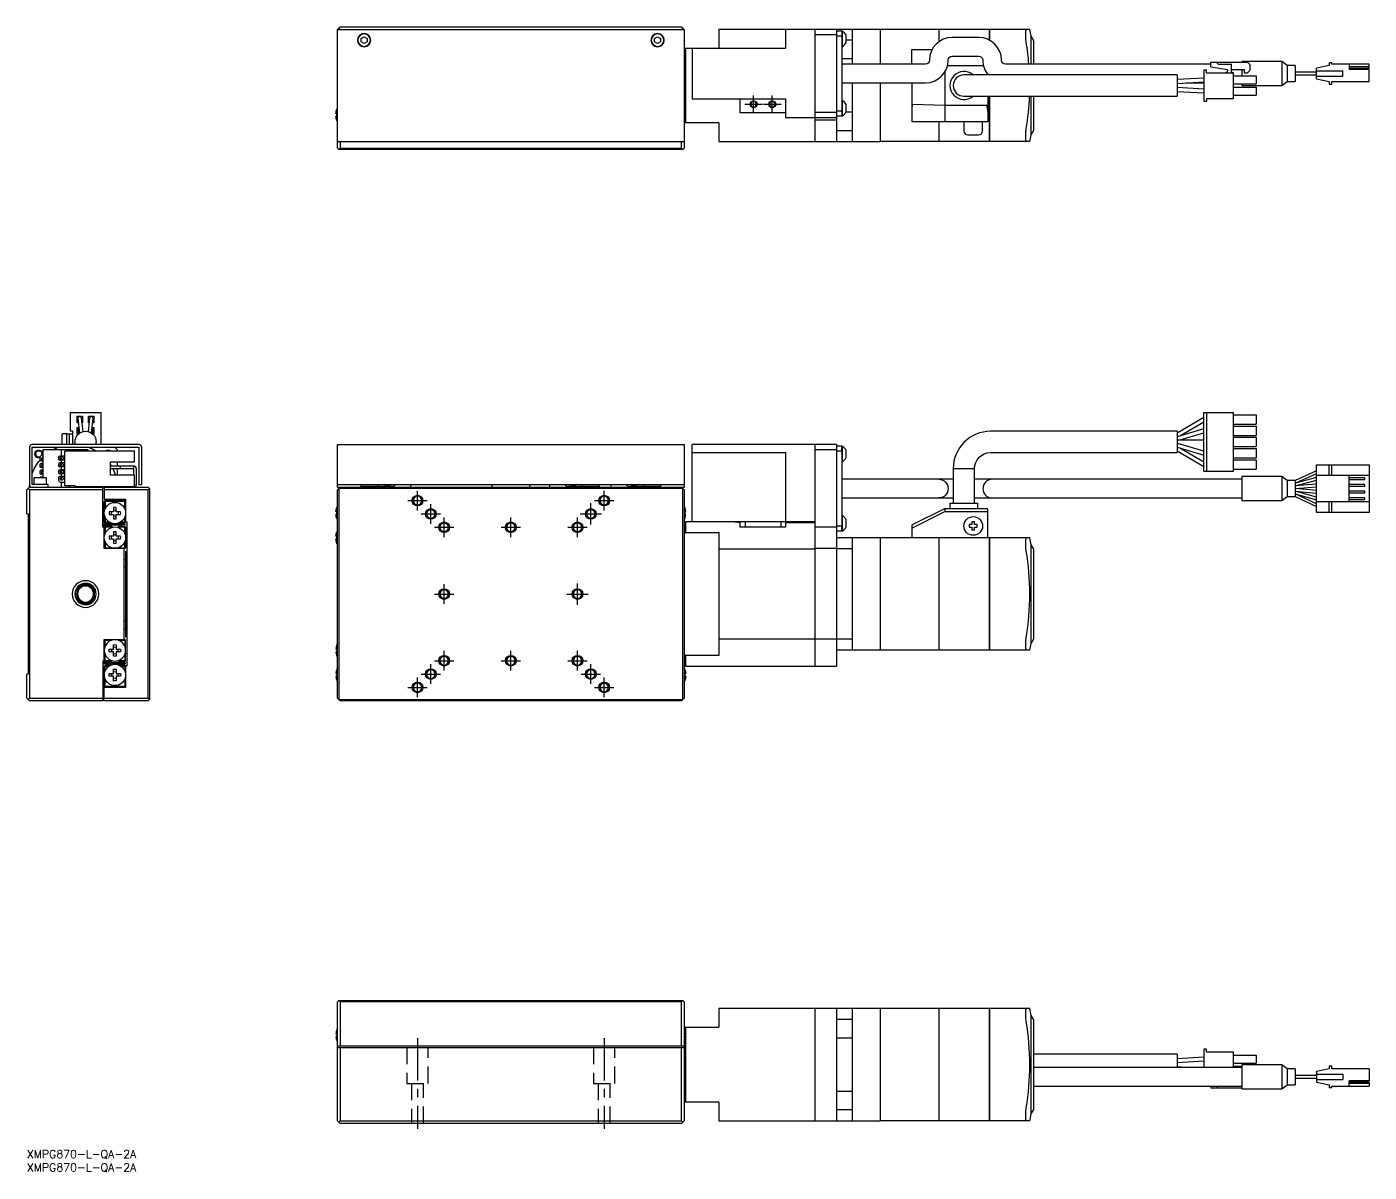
# Model space of a CAD drawing. Extents: x 0 to 1015, y -8 to 421.
# Drawn here: x 0 to 503, y -8 to 421 of the extents above; entities that cross this region are included whole.
import ezdxf

# ---------------------------------------------------------------- set-up
doc = ezdxf.new("R2010")
doc.units = 0
doc.header["$LTSCALE"] = 0.5
doc.linetypes.add('CENTER', pattern=[50.8, 31.75, -6.35, 6.35, -6.35])
doc.linetypes.add('DASHED', pattern=[19.05, 12.7, -6.35])
for name, color, linetype in [('MSM_CENTER', 1, 'CENTER'), ('MSM_CONTINUOUS', 7, 'CONTINUOUS'), ('MSM_DASHED', 4, 'DASHED'), ('MSM_NARROW', 5, 'CONTINUOUS'), ('MSM_PART_NUMBER', 7, 'CONTINUOUS')]:
    doc.layers.add(name, color=color, linetype=linetype)
doc.styles.get("Standard").update_dxf_attribs({"font": 'txt.shx', "height": 3, "bigfont": 'bigfont.shx'})

msp = doc.modelspace()

# ---------------------------------------------------------------- linework, layer by layer
at = {"layer": 'MSM_CENTER'}
for p, q in [((272.41, 388.72), (272.41, 395.32)), ((279.41, 388.72), (279.41, 395.32)), ((269.11, 392.02), (275.71, 392.02)), ((276.11, 392.02), (282.71, 392.02)), ((146.41, 239.77), (146.41, 247.07)), ((216.41, 239.77), (216.41, 247.07)), ((142.76, 243.42), (150.06, 243.42)), ((151.41, 234.77), (151.41, 242.07)), ((211.41, 234.42), (211.41, 242.42)), ((212.76, 243.42), (220.06, 243.42)), ((147.76, 238.42), (155.06, 238.42)), ((156.41, 229.77), (156.41, 237.07)), ((181.41, 229.77), (181.41, 237.07)), ((206.41, 229.77), (206.41, 237.07)), ((207.41, 238.42), (215.41, 238.42)), ((152.76, 233.42), (160.06, 233.42)), ((177.76, 233.42), (185.06, 233.42)), ((202.76, 233.42), (210.06, 233.42)), ((156.41, 204.77), (156.41, 212.07)), ((206.41, 204.42), (206.41, 212.42)), ((152.76, 208.42), (160.06, 208.42)), ((202.41, 208.42), (210.41, 208.42)), ((156.41, 179.77), (156.41, 187.07)), ((181.41, 179.77), (181.41, 187.07)), ((206.41, 179.77), (206.41, 187.07)), ((151.41, 174.77), (151.41, 182.07)), ((152.76, 183.42), (160.06, 183.42)), ((177.76, 183.42), (185.06, 183.42)), ((202.76, 183.42), (210.06, 183.42)), ((211.41, 174.77), (211.41, 182.07)), ((146.41, 169.77), (146.41, 177.07)), ((147.76, 178.42), (155.06, 178.42)), ((207.76, 178.42), (215.06, 178.42)), ((216.41, 169.77), (216.41, 177.07)), ((142.76, 173.42), (150.06, 173.42)), ((212.76, 173.42), (220.06, 173.42)), ((146.41, 42), (146.41, 8)), ((216.41, 42), (216.41, 8))]:
    msp.add_line(p, q, dxfattribs=at)
at = {"layer": 'MSM_CONTINUOUS'}
for p, q in [((116.41, 420.02), (117.41, 421.02)), ((116.41, 420.02), (246.41, 420.02)), ((116.41, 375.52), (116.41, 420.02)), ((116.91, 420.52), (117.41, 420.02)), ((117.41, 421.02), (245.41, 421.02)), ((245.91, 420.52), (245.41, 421.02)), ((245.41, 420.02), (245.91, 420.52)), ((245.91, 420.52), (246.41, 420.02)), ((246.41, 420.02), (246.41, 375.52)), ((259.41, 420.02), (259.41, 413.02)), ((319.81, 420.02), (259.41, 420.02)), ((284.41, 420.02), (284.41, 413.02)), ((295.41, 378.02), (295.41, 420.02)), ((303.41, 418.02), (295.41, 418.02)), ((303.41, 420.02), (303.41, 378.02)), ((303.41, 419.52), (305.41, 419.52)), ((305.41, 419.52), (305.41, 387.52)), ((305.66, 419.37), (305.41, 419.37)), ((305.66, 413.67), (305.66, 419.37)), ((307.06, 415.18), (307.06, 417.85)), ((309.41, 407.02), (309.41, 420.02)), ((319.81, 420.02), (319.81, 407.02)), ((319.86, 419.97), (319.81, 419.97)), ((319.86, 420.02), (319.86, 407.02)), ((341.81, 420.02), (319.86, 420.02)), ((341.81, 420.02), (341.81, 415.39)), ((341.86, 419.97), (341.81, 419.97)), ((341.86, 420.02), (341.86, 415.43)), ((360.71, 420.02), (341.86, 420.02)), ((360.71, 420.02), (360.71, 416.07)), ((360.76, 419.97), (360.71, 419.97)), ((360.76, 420.02), (360.76, 416.04)), ((375.91, 420.02), (360.76, 420.02)), ((374.42, 416.56), (374.42, 419.54)), ((125.31, 416.65), (126.41, 417.29)), ((125.31, 415.38), (125.31, 416.65)), ((126.41, 414.75), (125.31, 415.38)), ((126.41, 417.29), (127.51, 416.65)), ((127.51, 415.38), (126.41, 414.75)), ((127.51, 416.65), (127.51, 415.38)), ((235.31, 416.65), (236.41, 417.29)), ((235.31, 415.38), (235.31, 416.65)), ((236.41, 414.75), (235.31, 415.38)), ((236.41, 417.29), (237.51, 416.65)), ((237.51, 415.38), (236.41, 414.75)), ((237.51, 416.65), (237.51, 415.38)), ((246.41, 413.02), (284.41, 413.02)), ((246.91, 413.02), (246.91, 389.04)), ((249.41, 413.02), (249.41, 394.02)), ((305.41, 417.52), (303.41, 417.52)), ((305.41, 413.67), (305.66, 413.67)), ((309.41, 415.99), (307.06, 415.99)), ((356.81, 417.02), (346.81, 417.02)), ((374.55, 415.27), (374.42, 416.56)), ((376.41, 407.02), (376.41, 417.5)), ((377.41, 415.77), (376.41, 417.5)), ((377.41, 407.02), (377.41, 415.77)), ((309.41, 409.02), (305.41, 409.02)), ((331.71, 412.52), (339.28, 412.52)), ((331.71, 407.02), (331.71, 412.52)), ((331.75, 407.01), (331.71, 408.07)), ((346.81, 410.02), (356.81, 410.02)), ((443.71, 406.02), (443.71, 407.82)), ((443.71, 407.82), (457.51, 407.82)), ((445.71, 407.82), (446.51, 407.02)), ((455.41, 408.02), (455.41, 407.82)), ((470.41, 408.02), (455.41, 408.02)), ((458.51, 406.82), (457.51, 407.82)), ((470.41, 408.02), (470.41, 399.02)), ((472.41, 406.52), (470.41, 408.02)), ((336.81, 407.02), (305.41, 407.02)), ((344.01, 404), (344.01, 385.52)), ((358.59, 406.37), (345.04, 406.37)), ((431.21, 403.02), (351.21, 403.02)), ((360.21, 403.02), (360.21, 403.16)), ((443.71, 407.02), (366.81, 407.02)), ((431.21, 403.02), (431.21, 395.02)), ((442.21, 404.82), (441.21, 404.82)), ((441.21, 404.82), (441.21, 393.22)), ((442.21, 403.82), (442.21, 404.82)), ((442.21, 403.82), (452.21, 403.82)), ((443.71, 406.02), (449.96, 405.02)), ((446.51, 407.02), (451.46, 407.02)), ((449.96, 405.02), (449.96, 404.57)), ((451.46, 404.57), (451.46, 407.02)), ((451.46, 405.02), (456.21, 405.02)), ((452.21, 394.22), (452.21, 403.82)), ((452.21, 402.62), (460.81, 402.62)), ((455.41, 405.02), (455.41, 402.62)), ((456.21, 405.02), (456.21, 403.82)), ((456.21, 403.82), (457.51, 403.82)), ((457.51, 403.82), (458.51, 404.82)), ((458.51, 404.82), (458.51, 406.82)), ((460.81, 402.62), (460.81, 399.62)), ((472.41, 406.52), (472.41, 400.52)), ((475.41, 406.52), (472.41, 406.52)), ((475.41, 406.52), (475.41, 400.52)), ((483.41, 404.02), (475.41, 404.02)), ((475.41, 403.02), (483.41, 403.02)), ((488.11, 406.52), (483.41, 405.52)), ((483.41, 401.52), (483.41, 405.52)), ((483.41, 404.52), (493.26, 404.52)), ((483.41, 402.52), (493.26, 402.52)), ((489.11, 407.52), (488.11, 407.52)), ((488.11, 407.52), (488.11, 406.52)), ((489.11, 407.02), (489.11, 407.52)), ((503.11, 407.02), (489.11, 407.02)), ((493.26, 402.52), (493.26, 404.52)), ((495.61, 407.02), (495.61, 405.02)), ((503.11, 406.02), (495.61, 406.02)), ((495.61, 405.52), (503.11, 405.52)), ((503.11, 405.02), (495.61, 405.02)), ((503.11, 405.52), (503.11, 407.02)), ((503.11, 400.52), (503.11, 405.02)), ((305.41, 400.02), (336.81, 400.02)), ((309.41, 378.02), (309.41, 400.02)), ((319.81, 400.02), (319.81, 378.02)), ((319.86, 400.02), (319.86, 378.02)), ((331.71, 400.02), (331.71, 385.52)), ((441.21, 401.82), (431.21, 401.22)), ((431.21, 399.82), (441.21, 400.42)), ((441.21, 397.62), (431.21, 398.22)), ((434.57, 400.02), (441.21, 400.02)), ((452.21, 399.62), (460.81, 399.62)), ((452.21, 398.42), (460.81, 398.42)), ((455.41, 399.62), (455.41, 399.02)), ((455.41, 399.02), (470.41, 399.02)), ((460.81, 398.42), (460.81, 395.42)), ((470.41, 399.02), (472.41, 400.52)), ((472.41, 400.52), (475.41, 400.52)), ((483.41, 401.52), (488.11, 400.52)), ((488.11, 400.52), (488.11, 399.52)), ((488.11, 399.52), (489.11, 399.52)), ((489.11, 399.52), (489.11, 400.52)), ((489.11, 400.52), (503.11, 400.52)), ((249.41, 394.02), (284.41, 394.02)), ((267.41, 388.82), (267.41, 394.02)), ((284.41, 394.02), (284.41, 387.02)), ((305.66, 393.37), (305.41, 393.37)), ((305.66, 387.67), (305.66, 393.37)), ((351.21, 395.02), (431.21, 395.02)), ((360.21, 395.02), (360.21, 385.52)), ((360.71, 395.02), (360.71, 378.02)), ((360.76, 395.02), (360.76, 378.02)), ((376.41, 380.53), (376.41, 395.02)), ((377.41, 382.27), (377.41, 395.02)), ((431.21, 396.82), (441.21, 396.22)), ((441.21, 393.22), (442.21, 393.22)), ((442.21, 394.22), (452.21, 394.22)), ((442.21, 394.22), (442.21, 393.22)), ((452.21, 395.42), (460.81, 395.42)), ((116.2, 388.52), (115.85, 388.52)), ((115.85, 387.52), (116.2, 387.52)), ((116.2, 390.16), (116.2, 390.22)), ((116.2, 387.52), (116.2, 388.52)), ((246.63, 390.16), (246.63, 390.22)), ((246.63, 388.52), (246.97, 388.52)), ((246.63, 387.52), (246.63, 388.52)), ((246.97, 387.52), (246.63, 387.52)), ((246.91, 388.52), (246.91, 387.52)), ((284.41, 388.82), (267.41, 388.82)), ((295.41, 389.02), (303.41, 389.02)), ((303.41, 389.52), (305.41, 389.52)), ((305.41, 387.52), (303.41, 387.52)), ((305.41, 387.67), (305.66, 387.67)), ((309.41, 389.02), (306.98, 389.02)), ((307.06, 389.18), (307.06, 391.85)), ((331.99, 392.04), (344.01, 391.67)), ((344.01, 391.67), (359.71, 391.67)), ((116.2, 385.82), (116.2, 385.87)), ((259.41, 385.02), (246.41, 385.02)), ((246.63, 385.82), (246.63, 385.87)), ((246.91, 387), (246.91, 385.02)), ((259.41, 385.02), (259.41, 378.02)), ((284.41, 387.02), (303.41, 387.02)), ((303.41, 386.02), (295.41, 386.02)), ((331.71, 385.52), (360.21, 385.52)), ((341.81, 385.52), (341.81, 378.02)), ((341.86, 385.52), (341.86, 378.02)), ((351.21, 385.52), (351.21, 382.02)), ((358.21, 382.02), (358.21, 385.52)), ((374.42, 381.47), (374.55, 382.77)), ((116.41, 378.02), (246.41, 378.02)), ((117.41, 378.02), (117.41, 375.52)), ((245.41, 375.52), (245.41, 378.02)), ((259.41, 378.02), (319.81, 378.02)), ((309.41, 382.05), (303.41, 382.05)), ((319.86, 378.07), (319.81, 378.07)), ((341.81, 378.02), (319.86, 378.02)), ((341.86, 378.07), (341.81, 378.07)), ((360.71, 378.02), (341.86, 378.02)), ((352.71, 380.52), (356.71, 380.52)), ((360.76, 378.07), (360.71, 378.07)), ((375.91, 378.02), (360.76, 378.02)), ((374.42, 378.5), (374.42, 381.47)), ((376.41, 380.53), (377.41, 382.27)), ((116.41, 375.52), (116.91, 375.02)), ((116.91, 375.02), (117.41, 375.52)), ((245.91, 375.02), (116.91, 375.02)), ((117.41, 375.52), (245.41, 375.52)), ((245.41, 375.52), (245.91, 375.02)), ((245.91, 375.02), (246.41, 375.52)), ((16.2, 276.52), (16.2, 269.52)), ((16.2, 276.52), (27.8, 276.52)), ((18.9, 275.07), (20.9, 275.07)), ((18.9, 272.57), (18.9, 275.07)), ((19.32, 272.57), (18.9, 272.57)), ((19.15, 274.25), (19.72, 268.7)), ((21.06, 269.3), (20.54, 274.39)), ((20.9, 272.57), (20.73, 272.57)), ((20.9, 275.07), (20.9, 272.57)), ((23.46, 274.39), (22.94, 269.3)), ((23.1, 275.07), (25.1, 275.07)), ((23.1, 272.57), (23.1, 275.07)), ((23.27, 272.57), (23.1, 272.57)), ((24.28, 268.7), (24.85, 274.25)), ((25.1, 272.57), (24.68, 272.57)), ((25.1, 275.07), (25.1, 272.57)), ((27.8, 264.42), (27.8, 276.52)), ((441.21, 274.63), (431.21, 268.73)), ((432.2, 267.69), (441.21, 273)), ((441.21, 276.52), (452.21, 276.52)), ((441.21, 254.32), (441.21, 276.52)), ((442.21, 276.52), (442.21, 254.32)), ((452.21, 254.32), (452.21, 276.52)), ((452.21, 275.57), (460.81, 275.57)), ((452.21, 272.07), (460.81, 272.07)), ((460.81, 275.57), (460.81, 272.07)), ((13.2, 264.42), (13.2, 268.42)), ((15, 268.42), (13.2, 268.42)), ((15, 264.42), (15, 268.42)), ((15, 268.42), (17.2, 268.42)), ((16, 264.42), (16, 268.42)), ((17.2, 269.52), (16.2, 269.52)), ((17.2, 264.42), (17.2, 269.52)), ((18.9, 270.87), (19.5, 270.87)), ((18.9, 268.37), (18.9, 270.87)), ((19.3, 268.37), (18.9, 268.37)), ((19.16, 269.76), (19.42, 268.47)), ((24.5, 270.87), (25.1, 270.87)), ((24.58, 268.47), (24.84, 269.76)), ((25.1, 268.37), (24.7, 268.37)), ((25.1, 270.87), (25.1, 268.37)), ((431.21, 269.42), (361.21, 269.42)), ((441.21, 270.35), (431.21, 267.4)), ((431.21, 269.42), (431.21, 261.42)), ((431.82, 266.12), (441.21, 268.89)), ((452.21, 271.37), (460.81, 271.37)), ((452.21, 267.87), (460.81, 267.87)), ((452.21, 267.17), (460.81, 267.17)), ((460.81, 271.37), (460.81, 267.87)), ((460.81, 267.17), (460.81, 263.67)), ((1, 263.42), (1, 248.42)), ((42, 264.42), (2, 264.42)), ((2, 263.42), (42, 263.42)), ((2, 249.42), (2, 263.42)), ((6, 262.42), (6, 252.02)), ((23, 262.42), (6, 262.42)), ((13, 260.09), (13, 262.42)), ((14.3, 248.92), (14.3, 261.92)), ((18.1, 261.92), (14.3, 261.92)), ((16, 262.42), (16, 261.92)), ((18, 265.42), (18, 264.41)), ((18.1, 262.12), (40.3, 262.12)), ((18.1, 262.12), (18.1, 261.92)), ((23, 262.12), (23, 262.42)), ((26, 264.42), (26, 265.42)), ((34, 262.42), (33, 263.42)), ((34, 262.12), (34, 262.42)), ((40.3, 257.92), (40.3, 262.12)), ((42, 263.42), (42, 249.42)), ((43, 263.42), (43, 249.42)), ((116.41, 264.42), (246.41, 264.42)), ((116.41, 248.42), (116.41, 264.42)), ((246.41, 264.42), (246.41, 248.42)), ((249.41, 235.42), (249.41, 264.42)), ((303.41, 264.42), (249.41, 264.42)), ((295.41, 181.42), (295.41, 264.42)), ((303.41, 262.42), (295.41, 262.42)), ((303.41, 264.42), (303.41, 181.42)), ((303.41, 263.92), (305.41, 263.92)), ((305.41, 261.92), (303.41, 261.92)), ((305.41, 263.92), (305.41, 231.92)), ((305.41, 261.92), (305.41, 263.77)), ((305.66, 263.77), (305.41, 263.77)), ((305.66, 258.07), (305.66, 263.77)), ((307.06, 259.58), (307.06, 262.25)), ((441.21, 266.12), (431.21, 266.12)), ((431.21, 264.72), (431.35, 264.72)), ((431.21, 263.44), (441.21, 260.49)), ((431.21, 262.1), (441.21, 256.2)), ((441.21, 261.95), (431.41, 264.84)), ((441.21, 257.83), (432.2, 263.14)), ((452.21, 263.67), (460.81, 263.67)), ((452.21, 262.97), (460.81, 262.97)), ((460.81, 262.97), (460.81, 259.47)), ((4.9, 259.57), (4.9, 258.87)), ((4.9, 256.83), (4.9, 256.33)), ((6, 258.37), (5.4, 258.37)), ((6, 257.33), (5.4, 257.33)), ((5.9, 260.57), (6, 260.57)), ((11.9, 259.59), (11.9, 259.09)), ((11.9, 257.05), (11.9, 256.55)), ((14.3, 260.09), (12.4, 260.09)), ((14.3, 258.59), (12.4, 258.59)), ((14.3, 257.55), (12.4, 257.55)), ((13, 258.84), (13, 259.83)), ((13, 257.55), (13, 258.59)), ((13, 256.3), (13, 257.29)), ((31.3, 257.92), (40.3, 257.92)), ((31.3, 252.92), (31.3, 257.92)), ((34, 256.42), (34, 257.92)), ((249.41, 261.41), (284.41, 261.41)), ((284.41, 261.41), (284.41, 235.42)), ((305.41, 258.07), (305.66, 258.07)), ((361.21, 261.42), (431.21, 261.42)), ((452.21, 259.47), (460.81, 259.47)), ((452.21, 258.77), (460.81, 258.77)), ((460.81, 258.77), (460.81, 255.27)), ((483.41, 256.87), (503.11, 256.87)), ((483.41, 238.97), (483.41, 256.87)), ((488.11, 252.92), (488.11, 256.87)), ((489.11, 252.92), (489.11, 256.87)), ((503.11, 256.87), (503.11, 238.97)), ((7.35, 252.02), (2.65, 252.02)), ((2.65, 252.02), (2.65, 249.42)), ((4.9, 254.29), (4.9, 253.79)), ((6, 255.83), (5.4, 255.83)), ((6, 254.79), (5.4, 254.79)), ((6, 253.29), (5.4, 253.29)), ((6, 252.25), (5.4, 252.25)), ((7.35, 249.42), (7.35, 252.02)), ((11.9, 254.51), (11.9, 254.01)), ((11.9, 251.97), (11.9, 251.27)), ((14.3, 256.05), (12.4, 256.05)), ((14.3, 255.01), (12.4, 255.01)), ((14.3, 253.51), (12.4, 253.51)), ((14.3, 252.47), (12.4, 252.47)), ((13, 255.01), (13, 256.05)), ((13, 253.76), (13, 254.75)), ((13, 252.47), (13, 253.51)), ((13, 251.22), (13, 252.21)), ((31.3, 256.42), (40, 256.42)), ((31.3, 255.42), (40, 255.42)), ((40.3, 252.92), (31.3, 252.92)), ((34, 252.92), (34, 255.42)), ((35, 256.42), (35, 255.42)), ((40, 256.42), (40, 252.92)), ((40.3, 248.72), (40.3, 252.92)), ((41, 255.42), (41, 249.42)), ((347.21, 255.42), (355.21, 255.42)), ((347.21, 255.42), (347.21, 242.42)), ((355.21, 242.42), (355.21, 255.42)), ((452.21, 254.32), (441.21, 254.32)), ((452.21, 255.27), (460.81, 255.27)), ((455.41, 252.42), (455.41, 243.42)), ((470.41, 252.42), (455.41, 252.42)), ((470.41, 252.42), (470.41, 243.42)), ((472.41, 250.92), (470.41, 252.42)), ((483.41, 254.65), (475.41, 250.92)), ((475.41, 249.92), (483.41, 253.65)), ((483.41, 252.06), (475.41, 249.92)), ((483.41, 252.92), (503.11, 252.92)), ((495.61, 242.92), (495.61, 252.92)), ((501.51, 252.02), (495.61, 252.02)), ((501.51, 251.32), (501.51, 252.02)), ((0, 247.42), (1, 248.42)), ((0, 238.42), (0, 247.42)), ((1, 247.42), (0.5, 247.92)), ((1, 248.42), (28.5, 248.42)), ((28.5, 247.42), (1, 247.42)), ((1, 247.42), (1, 169.42)), ((8, 249.42), (2, 249.42)), ((8, 248.42), (8, 249.42)), ((14.3, 250.27), (12.9, 250.27)), ((13, 248.42), (13, 250.27)), ((18.1, 248.92), (14.3, 248.92)), ((16, 248.92), (16, 248.42)), ((18.1, 248.92), (18.1, 248.72)), ((18.1, 248.72), (40.3, 248.72)), ((23, 248.42), (23, 248.72)), ((27, 248.42), (27, 248.72)), ((28.5, 233.42), (28.5, 248.42)), ((29, 248.42), (45.5, 248.42)), ((29, 248.42), (29, 243.92)), ((45.5, 247.42), (29, 247.42)), ((30.87, 248.42), (31.39, 248.72)), ((31.61, 248.72), (32.13, 248.42)), ((34, 248.42), (34, 248.72)), ((35, 248.42), (35, 248.72)), ((42, 249.42), (43, 249.42)), ((46, 247.92), (45.5, 248.42)), ((45.5, 247.42), (46, 247.92)), ((45.5, 169.42), (45.5, 247.42)), ((46, 247.92), (46, 168.92)), ((116.41, 249.42), (246.41, 249.42)), ((116.41, 248.42), (246.41, 248.42)), ((116.41, 247.42), (116.91, 247.92)), ((116.41, 169.42), (116.41, 247.42)), ((116.91, 247.92), (117.41, 248.42)), ((116.91, 247.92), (116.91, 168.92)), ((245.91, 247.92), (116.91, 247.92)), ((125.31, 248.72), (125.31, 249.42)), ((137.11, 248.72), (125.31, 248.72)), ((131.61, 249.42), (131.61, 248.72)), ((131.91, 248.42), (131.91, 248.72)), ((143.91, 248.42), (143.91, 249.42)), ((174.41, 248.42), (174.41, 249.42)), ((188.41, 249.42), (188.41, 248.42)), ((195.91, 249.42), (195.91, 248.42)), ((214.51, 248.72), (202.71, 248.72)), ((207.91, 248.72), (207.91, 248.42)), ((208.21, 248.72), (208.21, 249.42)), ((214.51, 249.42), (214.51, 248.72)), ((218.91, 249.42), (218.91, 248.42)), ((237.51, 248.72), (225.71, 248.72)), ((230.91, 248.72), (230.91, 248.42)), ((231.21, 248.72), (231.21, 249.42)), ((237.51, 249.42), (237.51, 248.72)), ((245.41, 248.42), (246.41, 247.42)), ((245.91, 168.92), (245.91, 247.92)), ((246.41, 247.42), (246.41, 169.42)), ((347.21, 251.42), (305.41, 251.42)), ((455.41, 251.42), (355.21, 251.42)), ((472.41, 250.92), (472.41, 244.92)), ((475.41, 250.92), (472.41, 250.92)), ((475.41, 248.92), (483.41, 251.06)), ((475.41, 250.92), (475.41, 244.92)), ((483.41, 249.62), (475.41, 248.92)), ((475.41, 247.92), (483.41, 248.62)), ((483.41, 247.22), (475.41, 247.92)), ((483.41, 244.77), (475.41, 246.92)), ((475.41, 246.92), (483.41, 246.22)), ((495.61, 251.32), (501.51, 251.32)), ((501.51, 249.52), (495.61, 249.52)), ((495.61, 248.82), (501.51, 248.82)), ((501.51, 247.02), (495.61, 247.02)), ((501.51, 248.82), (501.51, 249.52)), ((501.51, 246.32), (501.51, 247.02)), ((29, 243.92), (37, 243.92)), ((29, 243.12), (29.15, 243.27)), ((29, 235.42), (29, 243.12)), ((29.3, 243.42), (29.15, 243.27)), ((29.15, 243.27), (29.3, 243.12)), ((29.3, 243.42), (36.7, 243.42)), ((29.3, 243.12), (29.3, 240.29)), ((36.7, 243.12), (29.3, 243.12)), ((31.5, 243.92), (32, 243.42)), ((34, 243.42), (34.5, 243.92)), ((37, 243.12), (36.7, 243.42)), ((36.7, 243.12), (36.85, 243.27)), ((36.7, 240.29), (36.7, 243.12)), ((37, 243.92), (37, 235.42)), ((305.41, 244.42), (347.21, 244.42)), ((345.96, 242.42), (356.46, 242.42)), ((345.96, 242.42), (345.96, 240.42)), ((355.21, 244.42), (455.41, 244.42)), ((356.46, 240.42), (356.46, 242.42)), ((455.41, 243.42), (470.41, 243.42)), ((470.41, 243.42), (472.41, 244.92)), ((472.41, 244.92), (475.41, 244.92)), ((483.41, 242.19), (475.41, 245.92)), ((475.41, 245.92), (483.41, 243.77)), ((475.41, 244.92), (483.41, 241.19)), ((503.11, 242.92), (483.41, 242.92)), ((488.11, 238.97), (488.11, 242.92)), ((489.11, 238.97), (489.11, 242.92)), ((495.61, 246.32), (501.51, 246.32)), ((501.51, 244.52), (495.61, 244.52)), ((495.61, 243.82), (501.51, 243.82)), ((501.51, 243.82), (501.51, 244.52)), ((0, 238.42), (0.5, 238.42)), ((0.5, 238.42), (0.5, 178.42)), ((29.3, 237.25), (29.3, 235.42)), ((32.5, 239.27), (30.86, 239.27)), ((30.86, 238.27), (32.5, 238.27)), ((32.5, 240.91), (32.5, 239.27)), ((32.5, 238.27), (32.5, 236.62)), ((33.5, 239.27), (33.5, 240.91)), ((35.14, 239.27), (33.5, 239.27)), ((33.5, 236.62), (33.5, 238.27)), ((33.5, 238.27), (35.14, 238.27)), ((36.7, 235.42), (36.7, 237.25)), ((116.2, 239.27), (115.85, 239.27)), ((115.85, 238.27), (116.2, 238.27)), ((116.2, 240.91), (116.2, 240.97)), ((116.2, 238.27), (116.2, 239.27)), ((116.2, 236.57), (116.2, 236.62)), ((246.63, 240.91), (246.63, 240.97)), ((246.63, 239.27), (246.97, 239.27)), ((246.63, 238.27), (246.63, 239.27)), ((246.97, 238.27), (246.63, 238.27)), ((246.63, 236.57), (246.63, 236.62)), ((305.66, 237.77), (305.41, 237.77)), ((305.66, 232.07), (305.66, 237.77)), ((331.71, 233.11), (344.01, 239.33)), ((331.99, 234.51), (344.01, 240.42)), ((344.01, 240.42), (344.01, 239.33)), ((344.01, 240.42), (359.71, 240.42)), ((344.01, 239.33), (360.21, 239.33)), ((360.21, 229.42), (360.21, 239.92)), ((503.11, 238.97), (483.41, 238.97)), ((29, 233.42), (28.5, 233.42)), ((29.15, 235.27), (29, 235.42)), ((29, 233.42), (29.15, 233.57)), ((29, 225.42), (29, 233.42)), ((29.3, 235.42), (29.15, 235.27)), ((29.15, 235.27), (29.3, 235.12)), ((29.3, 233.72), (29.15, 233.57)), ((29.15, 233.57), (29.3, 233.42)), ((29.2, 234.62), (29.2, 234.22)), ((36.8, 234.62), (29.2, 234.62)), ((36.8, 234.22), (29.2, 234.22)), ((29.3, 235.42), (30.81, 235.42)), ((31.36, 235.12), (29.3, 235.12)), ((29.3, 233.72), (31.49, 233.72)), ((31.79, 233.42), (29.3, 233.42)), ((29.3, 233.42), (29.3, 231.09)), ((31.51, 235.05), (31.08, 234.62)), ((31.08, 234.22), (31.89, 233.41)), ((31.95, 233.42), (31.15, 234.22)), ((31.79, 233.42), (31.49, 233.72)), ((31.82, 233.39), (31.79, 233.42)), ((32.5, 231.71), (32.5, 230.07)), ((33.5, 230.07), (33.5, 231.71)), ((34.11, 233.41), (34.92, 234.22)), ((34.21, 233.42), (34.18, 233.39)), ((34.51, 233.72), (34.21, 233.42)), ((36.7, 233.42), (34.21, 233.42)), ((34.43, 235.03), (34.85, 234.62)), ((34.92, 234.62), (34.49, 235.05)), ((34.51, 233.72), (36.7, 233.72)), ((36.7, 235.12), (34.64, 235.12)), ((35.19, 235.42), (36.7, 235.42)), ((35.5, 234.6), (35.5, 235.1)), ((35.5, 233.7), (35.5, 234.2)), ((36.85, 235.27), (36.7, 235.42)), ((36.7, 235.12), (37, 235.42)), ((37, 233.42), (36.7, 233.72)), ((36.7, 233.42), (36.85, 233.57)), ((36.7, 231.09), (36.7, 233.42)), ((36.8, 234.22), (36.8, 234.62)), ((37, 235.42), (37.5, 235.42)), ((37, 233.42), (37, 225.72)), ((37.5, 235.42), (37.5, 181.42)), ((116.2, 231.71), (116.2, 231.77)), ((246.91, 235.42), (246.41, 234.92)), ((246.91, 231.5), (246.41, 230.92)), ((246.91, 235.42), (246.91, 231.5)), ((295.41, 235.42), (246.91, 235.42)), ((246.91, 231.5), (259.41, 231.5)), ((259.41, 231.5), (259.41, 185.33)), ((265.41, 235.42), (267.41, 235.23)), ((267.41, 233.42), (267.41, 235.23)), ((284.41, 233.42), (267.41, 233.42)), ((269.21, 235.42), (269.21, 233.42)), ((282.61, 235.42), (282.61, 233.42)), ((284.41, 235.19), (284.41, 233.42)), ((284.41, 235.19), (295.41, 235.19)), ((303.41, 233.42), (295.41, 233.42)), ((303.41, 233.92), (305.41, 233.92)), ((305.41, 231.92), (303.41, 231.92)), ((305.41, 232.07), (305.41, 233.92)), ((305.41, 232.07), (305.66, 232.07)), ((307.06, 233.58), (307.06, 236.25)), ((331.71, 234.06), (331.71, 229.42)), ((353.21, 234.42), (353.21, 233.42)), ((354.21, 234.42), (353.21, 234.42)), ((353.21, 233.42), (354.21, 233.42)), ((354.21, 235.42), (354.21, 234.42)), ((355.21, 235.42), (354.21, 235.42)), ((354.21, 233.42), (354.21, 232.42)), ((354.21, 232.42), (355.21, 232.42)), ((355.21, 234.42), (355.21, 235.42)), ((356.21, 234.42), (355.21, 234.42)), ((355.21, 233.42), (356.21, 233.42)), ((355.21, 232.42), (355.21, 233.42)), ((356.21, 233.42), (356.21, 234.42)), ((29.3, 228.05), (29.3, 225.72)), ((32.5, 230.07), (30.86, 230.07)), ((30.86, 229.07), (32.5, 229.07)), ((32.5, 229.07), (32.5, 227.42)), ((35.14, 230.07), (33.5, 230.07)), ((33.5, 227.42), (33.5, 229.07)), ((33.5, 229.07), (35.14, 229.07)), ((36.7, 225.72), (36.7, 228.05)), ((37.5, 230.92), (37, 231.42)), ((116.2, 230.07), (115.85, 230.07)), ((115.85, 229.07), (116.2, 229.07)), ((116.2, 229.07), (116.2, 230.07)), ((116.2, 227.37), (116.2, 227.42)), ((319.81, 229.42), (303.41, 229.42)), ((309.41, 187.42), (309.41, 229.42)), ((319.81, 229.42), (319.81, 187.42)), ((319.86, 229.37), (319.81, 229.37)), ((319.86, 229.42), (319.86, 187.42)), ((360.71, 229.42), (319.86, 229.42)), ((341.81, 229.42), (341.81, 187.42)), ((341.86, 229.37), (341.81, 229.37)), ((341.86, 229.42), (341.86, 187.42)), ((360.71, 229.42), (360.71, 187.42)), ((360.76, 229.37), (360.71, 229.37)), ((360.76, 229.42), (360.76, 187.42)), ((375.91, 229.42), (360.76, 229.42)), ((374.42, 225.96), (374.42, 228.94)), ((376.41, 189.93), (376.41, 226.9)), ((377.41, 225.17), (376.41, 226.9)), ((29.3, 225.42), (29, 225.72)), ((36.7, 225.42), (29, 225.42)), ((29.3, 225.72), (29.15, 225.57)), ((29.3, 225.72), (31.91, 225.72)), ((34.09, 225.72), (36.7, 225.72)), ((36.5, 191.42), (36.5, 225.42)), ((36.5, 221.42), (37, 221.42)), ((36.85, 225.57), (36.7, 225.72)), ((36.7, 225.42), (37, 225.72)), ((37, 224.42), (37.5, 224.42)), ((37, 224.42), (37, 192.42)), ((259.41, 225.39), (295.41, 225.39)), ((303.41, 225.42), (295.41, 225.42)), ((309.41, 225.39), (303.41, 225.39)), ((374.55, 224.66), (374.42, 225.96)), ((377.41, 191.67), (377.41, 225.17)), ((37, 218.42), (36.5, 218.42)), ((36.5, 198.42), (37, 198.42)), ((29.3, 191.42), (29, 191.12)), ((29, 191.42), (36.7, 191.42)), ((29, 183.42), (29, 191.42)), ((29.3, 191.12), (29.15, 191.27)), ((37, 195.42), (36.5, 195.42)), ((36.7, 191.42), (37, 191.12)), ((36.85, 191.27), (36.7, 191.12)), ((37, 192.42), (37.5, 192.42)), ((309.41, 191.45), (259.41, 191.45)), ((374.42, 190.87), (374.55, 192.17)), ((376.41, 189.93), (377.41, 191.67)), ((29.3, 188.79), (29.3, 191.12)), ((29.3, 191.12), (31.91, 191.12)), ((30.86, 187.77), (32.5, 187.77)), ((32.5, 186.77), (30.86, 186.77)), ((32.5, 187.77), (32.5, 189.41)), ((32.5, 185.12), (32.5, 186.77)), ((33.5, 189.41), (33.5, 187.77)), ((33.5, 187.77), (35.14, 187.77)), ((33.5, 186.77), (33.5, 185.12)), ((35.14, 186.77), (33.5, 186.77)), ((34.09, 191.12), (36.7, 191.12)), ((36.7, 191.12), (36.7, 188.79)), ((37, 183.42), (37, 191.12)), ((115.85, 187.77), (116.2, 187.77)), ((116.2, 186.77), (115.85, 186.77)), ((116.2, 189.47), (116.2, 189.41)), ((116.2, 187.77), (116.2, 186.77)), ((319.81, 187.42), (303.41, 187.42)), ((319.86, 187.47), (319.81, 187.47)), ((341.81, 187.42), (319.86, 187.42)), ((341.86, 187.47), (341.81, 187.47)), ((360.71, 187.42), (341.86, 187.42)), ((360.76, 187.47), (360.71, 187.47)), ((375.91, 187.42), (360.76, 187.42)), ((374.42, 187.9), (374.42, 190.87)), ((28.5, 183.42), (28.5, 168.42)), ((28.5, 183.42), (29, 183.42)), ((29, 183.42), (29.3, 183.12)), ((29.3, 181.72), (29, 181.42)), ((29, 181.42), (29, 173.72)), ((29.15, 183.27), (29.3, 183.42)), ((29.3, 181.42), (29.15, 181.57)), ((36.8, 182.62), (29.2, 182.62)), ((29.2, 182.22), (29.2, 182.62)), ((36.8, 182.22), (29.2, 182.22)), ((29.3, 183.42), (29.3, 185.75)), ((31.79, 183.42), (29.3, 183.42)), ((29.3, 183.12), (31.49, 183.12)), ((31.36, 181.72), (29.3, 181.72)), ((29.3, 179.59), (29.3, 181.42)), ((29.3, 181.42), (30.81, 181.42)), ((31.89, 183.42), (31.08, 182.62)), ((31.08, 182.22), (31.51, 181.78)), ((31.94, 183.41), (31.15, 182.62)), ((31.82, 183.44), (31.49, 183.12)), ((34.92, 182.62), (34.11, 183.42)), ((34.21, 183.42), (34.18, 183.44)), ((36.7, 183.42), (34.21, 183.42)), ((34.51, 183.12), (34.21, 183.42)), ((34.43, 181.8), (34.85, 182.22)), ((34.49, 181.78), (34.92, 182.22)), ((34.51, 183.12), (36.7, 183.12)), ((36.7, 181.72), (34.64, 181.72)), ((35.19, 181.42), (36.7, 181.42)), ((36.7, 185.75), (36.7, 183.42)), ((36.7, 183.42), (36.85, 183.27)), ((37, 183.42), (36.7, 183.12)), ((36.7, 181.72), (37, 181.42)), ((36.85, 181.57), (36.7, 181.42)), ((36.7, 181.42), (36.7, 179.59)), ((36.8, 182.62), (36.8, 182.22)), ((37, 181.42), (37, 173.42)), ((37.5, 181.42), (37, 181.42)), ((116.2, 185.12), (116.2, 185.07)), ((246.41, 185.92), (246.91, 185.33)), ((246.41, 181.92), (246.91, 181.42)), ((246.91, 185.33), (246.91, 181.42)), ((259.41, 185.33), (246.91, 185.33)), ((246.91, 181.42), (303.41, 181.42)), ((0, 169.42), (0, 178.42)), ((0.5, 178.42), (0, 178.42)), ((29.3, 173.72), (29.3, 176.55)), ((30.86, 178.57), (32.5, 178.57)), ((32.5, 177.57), (30.86, 177.57)), ((32.5, 178.57), (32.5, 180.21)), ((32.5, 175.92), (32.5, 177.57)), ((33.5, 180.21), (33.5, 178.57)), ((33.5, 178.57), (35.14, 178.57)), ((33.5, 177.57), (33.5, 175.92)), ((35.14, 177.57), (33.5, 177.57)), ((36.7, 176.55), (36.7, 173.72)), ((115.85, 178.57), (116.2, 178.57)), ((116.2, 177.57), (115.85, 177.57)), ((116.2, 180.27), (116.2, 180.21)), ((116.2, 178.57), (116.2, 177.57)), ((246.63, 180.27), (246.63, 180.21)), ((246.97, 178.57), (246.63, 178.57)), ((246.63, 178.57), (246.63, 177.57)), ((246.63, 177.57), (246.97, 177.57)), ((29, 173.72), (29.3, 173.42)), ((37, 173.42), (29, 173.42)), ((29, 168.42), (29, 173.42)), ((29.15, 173.57), (29.3, 173.72)), ((36.7, 173.72), (29.3, 173.72)), ((36.7, 173.72), (36.85, 173.57)), ((37, 173.72), (36.7, 173.42)), ((116.2, 175.92), (116.2, 175.87)), ((246.63, 175.92), (246.63, 175.87)), ((0, 169.42), (1, 168.42)), ((0.5, 168.92), (1, 169.42)), ((1, 169.42), (28.5, 169.42)), ((28.5, 168.42), (1, 168.42)), ((29, 169.42), (45.5, 169.42)), ((45.5, 168.42), (29, 168.42)), ((46, 168.92), (45.5, 169.42)), ((45.5, 168.42), (46, 168.92)), ((117.41, 168.42), (116.41, 169.42)), ((116.91, 168.92), (245.91, 168.92)), ((245.41, 168.42), (117.41, 168.42)), ((246.41, 169.42), (245.41, 168.42)), ((116.91, 56), (116.41, 55.5)), ((116.41, 11), (116.41, 55.5)), ((117.41, 55.5), (116.91, 56)), ((116.91, 56), (245.91, 56)), ((117.41, 55.5), (117.41, 39)), ((245.41, 55.5), (117.41, 55.5)), ((245.91, 56), (245.41, 55.5)), ((245.41, 39), (245.41, 55.5)), ((246.41, 55.5), (245.91, 56)), ((246.41, 55.5), (246.41, 11)), ((259.41, 53), (259.41, 46)), ((319.81, 53), (259.41, 53)), ((295.41, 11), (295.41, 53)), ((303.41, 53), (303.41, 11)), ((309.41, 11), (309.41, 53)), ((319.81, 53), (319.81, 11)), ((319.86, 52.95), (319.81, 52.95)), ((319.86, 53), (319.86, 11)), ((341.81, 53), (319.86, 53)), ((341.81, 53), (341.81, 11)), ((341.86, 52.95), (341.81, 52.95)), ((341.86, 53), (341.86, 11)), ((360.71, 53), (341.86, 53)), ((360.71, 53), (360.71, 11)), ((360.76, 52.95), (360.71, 52.95)), ((360.76, 53), (360.76, 11)), ((375.91, 53), (360.76, 53)), ((374.42, 49.55), (374.42, 52.52)), ((376.41, 13.52), (376.41, 50.48)), ((377.41, 48.75), (376.41, 50.48)), ((246.41, 46), (259.41, 46)), ((246.91, 46), (246.91, 44.02)), ((309.41, 48.97), (303.41, 48.97)), ((374.55, 48.25), (374.42, 49.55)), ((377.41, 15.25), (377.41, 48.75)), ((115.85, 43.5), (116.2, 43.5)), ((116.2, 42.5), (115.85, 42.5)), ((116.2, 45.2), (116.2, 45.14)), ((116.2, 43.5), (116.2, 42.5)), ((116.2, 40.86), (116.2, 40.8)), ((246.63, 45.2), (246.63, 45.14)), ((246.97, 43.5), (246.63, 43.5)), ((246.63, 43.5), (246.63, 42.5)), ((246.63, 42.5), (246.97, 42.5)), ((246.63, 40.86), (246.63, 40.8)), ((246.91, 43.5), (246.91, 42.5)), ((246.91, 41.98), (246.91, 18)), ((309.41, 42), (303.41, 42)), ((246.41, 39), (116.41, 39)), ((116.41, 38.5), (246.41, 38.5)), ((117.41, 38.5), (117.41, 11)), ((245.41, 11), (245.41, 38.5)), ((431.21, 36), (377.41, 36)), ((431.21, 36), (431.21, 31)), ((441.21, 37.8), (441.21, 31)), ((442.21, 37.8), (441.21, 37.8)), ((442.21, 36.8), (442.21, 37.8)), ((442.21, 36.8), (452.21, 36.8)), ((452.21, 31), (452.21, 36.8)), ((452.21, 35.6), (460.81, 35.6)), ((460.81, 35.6), (460.81, 32.6)), ((455.41, 31), (377.41, 31)), ((441.21, 34.8), (431.21, 34.2)), ((431.21, 32.8), (441.21, 33.4)), ((434.57, 31), (431.21, 31.2)), ((452.21, 32.6), (460.81, 32.6)), ((452.21, 31.4), (455.41, 31.4)), ((455.41, 32), (455.41, 23)), ((470.41, 32), (455.41, 32)), ((470.41, 32), (470.41, 23)), ((472.41, 30.5), (470.41, 32)), ((472.41, 30.5), (472.41, 24.5)), ((475.41, 30.5), (472.41, 30.5)), ((475.41, 30.5), (475.41, 24.5)), ((488.11, 30.5), (483.41, 29.5)), ((488.11, 31.5), (488.11, 30.5)), ((489.11, 31.5), (488.11, 31.5)), ((489.11, 30.5), (489.11, 31.5)), ((503.11, 30.5), (489.11, 30.5)), ((503.11, 30.5), (503.11, 26)), ((483.41, 28), (475.41, 28)), ((475.41, 27), (483.41, 27)), ((483.41, 29.5), (483.41, 25.5)), ((483.41, 28.5), (493.26, 28.5)), ((483.41, 26.5), (493.26, 26.5)), ((483.41, 25.5), (488.11, 24.5)), ((493.26, 28.5), (493.26, 26.5)), ((503.11, 26), (495.61, 26)), ((495.61, 24), (495.61, 26)), ((503.11, 25.5), (495.61, 25.5)), ((503.11, 25.5), (503.11, 24)), ((309.41, 22), (303.41, 22)), ((377.41, 24), (455.41, 24)), ((443.71, 24), (443.71, 23.2)), ((455.41, 23.2), (443.71, 23.2)), ((445.71, 23.2), (446.51, 24)), ((455.41, 23), (470.41, 23)), ((470.41, 23), (472.41, 24.5)), ((472.41, 24.5), (475.41, 24.5)), ((488.11, 24.5), (488.11, 23.5)), ((488.11, 23.5), (489.11, 23.5)), ((489.11, 24), (503.11, 24)), ((489.11, 23.5), (489.11, 24)), ((503.11, 25), (495.61, 25)), ((259.41, 18), (246.41, 18)), ((259.41, 18), (259.41, 11)), ((374.42, 14.45), (374.55, 15.75)), ((376.41, 13.52), (377.41, 15.25)), ((117.41, 10), (116.41, 11)), ((117.41, 11), (116.91, 10.5)), ((117.41, 11), (245.41, 11)), ((245.91, 10.5), (245.41, 11)), ((245.91, 10.5), (245.41, 10)), ((246.41, 11), (245.91, 10.5)), ((259.41, 11), (319.81, 11)), ((309.41, 15.03), (303.41, 15.03)), ((319.86, 11.05), (319.81, 11.05)), ((341.81, 11), (319.86, 11)), ((341.86, 11.05), (341.81, 11.05)), ((360.71, 11), (341.86, 11)), ((360.76, 11.05), (360.71, 11.05)), ((375.91, 11), (360.76, 11)), ((374.42, 11.48), (374.42, 14.45)), ((245.41, 10), (117.41, 10))]:
    msp.add_line(p, q, dxfattribs=at)
at = {"layer": 'MSM_CONTINUOUS', "extrusion": (0, 0, -1)}
for centre, radius in [((-126.41, 416.02), 2.5), ((-126.41, 416.02), 2.35), ((-236.41, 416.02), 2.5), ((-236.41, 416.02), 2.35), ((-272.41, 392.02), 1.06), ((-279.41, 392.02), 1.06), ((-146.41, 243.42), 1.62), ((-216.41, 243.42), 1.62), ((-151.41, 238.42), 1.62), ((-211.41, 238.42), 1.62), ((-156.41, 233.42), 1.62), ((-181.41, 233.42), 1.62), ((-206.41, 233.42), 1.62), ((-22, 208.42), 5), ((-22, 208.42), 4), ((-22, 208.42), 3), ((-156.41, 208.42), 1.62), ((-206.41, 208.42), 1.62), ((-33, 187.27), 4), ((-156.41, 183.42), 1.62), ((-181.41, 183.42), 1.62), ((-206.41, 183.42), 1.62), ((-151.41, 178.42), 1.62), ((-211.41, 178.42), 1.62), ((-146.41, 173.42), 1.62), ((-216.41, 173.42), 1.62)]:
    msp.add_circle(centre, radius, dxfattribs=at)
at = {"layer": 'MSM_CONTINUOUS'}
for centre, radius in [((33, 238.77), 4), ((354.71, 233.92), 3.5), ((33, 229.57), 4), ((22, 208.42), 3.8), ((33, 178.07), 4)]:
    msp.add_circle(centre, radius, dxfattribs=at)
for centre, radius, start, end in [((304.1, 416.52), 3.25, 24.3004, 61.2734), ((375.63, 419.59), 1.21, 162.6504, 182.6633), ((374.56, 419.93), 0.0938, 101.2705, 161.8871), ((278.14, 399.02), 100, 10.6514, 12.1224), ((304.1, 416.52), 3.25, 298.7266, 335.6996), ((346.81, 408.52), 8.5, 90, 180), ((356.81, 408.52), 8.5, 360, 90), ((278.14, 399.02), 97.77, 4.6935, 9.5662), ((336.81, 408.52), 8.5, 270, 0), ((366.81, 408.52), 8.5, 180, 220.3202), ((351.21, 399.02), 5.25, 49.6324, 310.3676), ((351.21, 399.02), 4, 90, 270), ((304.1, 390.52), 3.25, 24.3004, 61.2734), ((278.14, 399.02), 97.77, 350.4338, 357.6552), ((122.31, 388.02), 6.5, 155.1884, 160.2168), ((240.51, 388.02), 6.5, 19.7832, 24.8116), ((240.51, 388.02), 6.48, 4.4249, 19.3042), ((240.51, 388.02), 6.48, 340.6958, 355.5751), ((304.1, 390.52), 3.25, 298.7266, 335.6996), ((338.28, 390.34), 6.57, 165.6991, 177.2101), ((332, 391.95), 0.0906, 94.1691, 173.9177), ((359.61, 391.44), 0.248, 12.6262, 66.8936), ((350.56, 388.86), 9.67, 2.6678, 15.8074), ((122.31, 388.02), 6.5, 199.7832, 204.8116), ((240.51, 388.02), 6.5, 335.1884, 340.2168), ((352.71, 382.02), 1.5, 180, 270), ((356.71, 382.02), 1.5, 270, 0), ((375.63, 378.44), 1.21, 177.3367, 197.3496), ((374.56, 378.11), 0.0938, 198.1129, 258.7295), ((278.14, 399.02), 100, 347.8776, 349.3486), ((19.86, 274.22), 0.708, 14.642, 176.9715), ((24.14, 274.22), 0.708, 3.0285, 165.358), ((19.82, 269.88), 0.678, 115.2346, 190.5239), ((24.18, 269.88), 0.678, 349.4761, 64.7654), ((361.21, 255.42), 14, 90, 180), ((2, 263.42), 1, 90, 180), ((4.5, 260.92), 1.2, 341.2687, 290.8145), ((42, 263.42), 1, 0, 90), ((304.1, 260.92), 3.25, 24.3004, 61.2734), ((433.54, 263.75), 2.39, 153.032, 166.6606), ((5.9, 259.57), 1, 90, 180), ((5.4, 258.87), 0.5, 180, 270), ((5.4, 256.83), 0.5, 90, 180), ((5.79, 259.12), 0.386, 133.9796, 226.0204), ((5.79, 256.58), 0.386, 133.9796, 226.0204), ((6.09, 258.77), 0.858, 96.3048, 132.1941), ((6.09, 259.48), 0.858, 227.8059, 263.6952), ((6.09, 256.23), 0.858, 96.3048, 132.1941), ((12.4, 259.59), 0.5, 90, 180), ((12.4, 259.09), 0.5, 180, 270), ((12.4, 257.05), 0.5, 90, 180), ((12.79, 259.34), 0.386, 133.9796, 226.0204), ((12.79, 256.8), 0.386, 133.9796, 226.0204), ((13.09, 258.98), 0.858, 47.8059, 132.1941), ((13.09, 259.69), 0.858, 227.8059, 312.1941), ((13.09, 256.44), 0.858, 47.8059, 132.1941), ((13.4, 259.34), 0.386, 313.9796, 46.0204), ((13.4, 256.8), 0.386, 313.9796, 46.0204), ((304.1, 260.92), 3.25, 298.7266, 335.6996), ((5.4, 256.33), 0.5, 180, 270), ((5.4, 254.29), 0.5, 90, 180), ((5.4, 253.79), 0.5, 180, 270), ((5.4, 251.75), 0.5, 90, 147.3164), ((5.79, 254.04), 0.386, 133.9796, 226.0204), ((6.09, 256.94), 0.858, 227.8059, 263.6952), ((6.09, 253.69), 0.858, 96.3048, 132.1941), ((6.09, 254.4), 0.858, 227.8059, 263.6952), ((12.4, 256.55), 0.5, 180, 270), ((12.4, 254.51), 0.5, 90, 180), ((12.4, 254.01), 0.5, 180, 270), ((12.4, 251.97), 0.5, 90, 180), ((12.79, 254.26), 0.386, 133.9796, 226.0204), ((12.79, 251.72), 0.386, 133.9796, 226.0204), ((13.09, 257.15), 0.858, 227.8059, 312.1941), ((13.09, 253.9), 0.858, 47.8059, 132.1941), ((13.09, 254.61), 0.858, 227.8059, 312.1941), ((13.09, 251.36), 0.858, 47.8059, 132.1941), ((13.4, 254.26), 0.386, 313.9796, 46.0204), ((13.4, 251.72), 0.386, 313.9796, 46.0204), ((40, 255.42), 1, 0, 90), ((2, 249.42), 1, 180, 270), ((12.9, 251.27), 1, 180, 270), ((13.09, 252.07), 0.858, 227.8059, 312.1941), ((40, 249.42), 1, 270, 0), ((137.11, 249.72), 1, 270, 342.5424), ((202.71, 249.72), 1, 197.4576, 270), ((225.71, 249.72), 1, 197.4576, 270), ((361.81, 247.92), 3.5, 90, 270), ((122.31, 238.77), 6.5, 155.1884, 160.2168), ((240.51, 238.77), 6.5, 19.7832, 24.8116), ((33, 238.77), 2.2, 166.8634, 193.1366), ((33, 238.77), 2.2, 76.8634, 103.1366), ((33, 238.77), 2.2, 256.8634, 283.1366), ((33, 238.77), 2.2, 346.8634, 13.1366), ((122.31, 238.77), 6.5, 199.7832, 204.8116), ((240.51, 238.77), 6.5, 335.1884, 340.2168), ((240.51, 238.77), 6.48, 4.4249, 19.3042), ((240.51, 238.77), 6.48, 340.6958, 355.5751), ((304.1, 234.92), 3.25, 24.3004, 61.2734), ((359.71, 239.92), 0.501, 0.0806, 89.9198), ((22, 208.42), 26.5, 72.6916, 75.8014), ((30.5, 234.92), 1.2, 170.4059, 194.4775), ((30.5, 234.92), 1.2, 297.5654, 310.9005), ((33, 229.57), 2.2, 76.8634, 103.1366), ((122.31, 229.57), 6.5, 155.1884, 160.2168), ((304.1, 234.92), 3.25, 298.7266, 335.6996), ((332.21, 234.06), 0.502, 116.3459, 179.8341), ((33, 229.57), 2.2, 166.8634, 193.1366), ((33, 229.57), 2.2, 256.8634, 283.1366), ((33, 229.57), 2.2, 346.8634, 13.1366), ((122.31, 229.57), 6.5, 199.7832, 204.8116), ((375.63, 228.99), 1.21, 162.6504, 182.6633), ((374.56, 229.32), 0.0938, 101.2705, 161.8871), ((278.14, 208.42), 100, 10.6514, 12.1224), ((278.14, 208.42), 97.77, 350.4338, 9.5662), ((33, 187.27), 1.22, 155.7324, 204.2676), ((33, 187.27), 1.22, 65.7324, 114.2676), ((33, 187.27), 1.22, 245.7324, 294.2676), ((33, 187.27), 1.22, 335.7324, 24.2676), ((122.31, 187.27), 6.48, 160.6958, 175.5751), ((122.31, 187.27), 6.48, 184.4249, 199.3042), ((122.31, 187.27), 6.5, 155.1884, 160.2168), ((375.63, 187.84), 1.21, 177.3367, 197.3496), ((374.56, 187.51), 0.0938, 198.1129, 258.7295), ((278.14, 208.42), 100, 347.8776, 349.3486), ((22, 208.42), 26.5, 284.1986, 287.3084), ((122.31, 187.27), 6.5, 199.7832, 204.8116), ((33, 178.07), 1.22, 155.7324, 204.2676), ((33, 178.07), 1.22, 65.7324, 114.2676), ((33, 178.07), 1.22, 245.7324, 294.2676), ((33, 178.07), 1.22, 335.7324, 24.2676), ((122.31, 178.07), 6.48, 160.6958, 175.5751), ((122.31, 178.07), 6.48, 184.4249, 199.3042), ((122.31, 178.07), 6.5, 155.1884, 160.2168), ((240.51, 178.07), 6.5, 19.7832, 24.8116), ((122.31, 178.07), 6.5, 199.7832, 204.8116), ((240.51, 178.07), 6.5, 335.1884, 340.2168), ((375.63, 52.58), 1.21, 162.6504, 182.6633), ((374.56, 52.91), 0.0938, 101.2705, 161.8871), ((278.14, 32), 100, 10.6514, 12.1224), ((122.31, 43), 6.5, 155.1884, 160.2168), ((240.51, 43), 6.5, 19.7832, 24.8116), ((278.14, 32), 97.77, 350.4338, 9.5662), ((122.31, 43), 6.48, 160.6958, 175.5751), ((122.31, 43), 6.48, 184.4249, 199.3042), ((122.31, 43), 6.5, 199.7832, 204.8116), ((240.51, 43), 6.5, 335.1884, 340.2168), ((375.63, 11.42), 1.21, 177.3367, 197.3496), ((374.56, 11.09), 0.0938, 198.1129, 258.7295), ((278.14, 32), 100, 347.8776, 349.3486)]:
    msp.add_arc(centre, radius, start, end, dxfattribs=at)
at = {"layer": 'MSM_CONTINUOUS', "extrusion": (0, 0, -1)}
for centre, radius, start, end in [((-336.81, 408.52), 1.5, 180, 270), ((-346.81, 408.52), 1.5, 0, 90), ((-356.81, 408.52), 1.5, 90, 180), ((-366.81, 408.52), 1.5, 270, 360), ((-449.21, 404.57), 0.75, 180, 270), ((-452.21, 404.57), 0.75, 270, 0), ((-122.31, 388.02), 6.48, 4.4249, 19.3042), ((-122.31, 388.02), 6.48, 340.6958, 355.5751), ((-22, 265.42), 4, 0, 180), ((-4.5, 260.92), 1.23, 270, 197.292), ((-17.5, 247.92), 16.5, 61.4965, 69.95), ((-17.5, 247.92), 16.5, 110.05, 120.6153), ((-30.5, 260.92), 1.25, 73.7398, 106.2602), ((-17.5, 247.92), 16.5, 20.05, 40.5162), ((-4.5, 260.92), 1.25, 250.6247, 270), ((-17.5, 247.92), 16.5, 146.7581, 148.9924), ((-361.21, 255.42), 6, 0, 90), ((-17.5, 247.92), 16.5, 152.9643, 162.3603), ((-17.5, 247.92), 16.5, 1.7365, 4.1921), ((-3.5, 247.92), 2.1, 13.7741, 17.7528), ((-3.5, 247.92), 1.9, 15.2575, 16.8873), ((-3.5, 247.92), 2.1, 45.5847, 66.1238), ((-3.5, 247.92), 1.9, 52.1364, 63.425), ((-31.5, 247.92), 2.1, 13.7741, 22.3927), ((-31.5, 247.92), 1.9, 15.2575, 24.9011), ((-31.5, 247.92), 1.9, 155.0989, 164.7425), ((-31.5, 247.92), 2.1, 157.6073, 166.2259), ((-17.5, 247.92), 16.5, 177.2209, 178.2635), ((-135.11, 251.92), 2.85, 241.3056, 298.6944), ((-204.71, 251.92), 2.85, 241.3056, 298.6944), ((-227.71, 251.92), 2.85, 241.3056, 298.6944), ((-341.81, 247.92), 3.5, 90, 270), ((-33, 238.77), 1.22, 335.7324, 24.2676), ((-33, 238.77), 1.22, 65.7324, 114.2676), ((-33, 238.77), 1.22, 245.7324, 294.2676), ((-33, 238.77), 1.22, 155.7324, 204.2676), ((-122.31, 238.77), 6.48, 4.4249, 19.3042), ((-122.31, 238.77), 6.48, 340.6958, 355.5751), ((-17.5, 247.92), 16.5, 225.8156, 228.1897), ((-22, 208.42), 27, 103.9303, 105.466), ((-30.5, 234.92), 1.25, 346.1135, 10.5501), ((-22, 208.42), 27, 107.1462, 110.3959), ((-30.5, 234.92), 1.25, 228.9353, 240.3494), ((-22, 208.42), 27, 110.6617, 110.9855), ((-39, 236.42), 5, 327.3164, 330.4077), ((-122.31, 229.57), 6.48, 4.4249, 19.3042), ((-33, 229.57), 1.22, 335.7324, 24.2676), ((-33, 229.57), 1.22, 65.7324, 114.2676), ((-33, 229.57), 1.22, 245.7324, 294.2676), ((-33, 229.57), 1.22, 155.7324, 204.2676), ((-22, 208.42), 27, 123.749, 125.0348), ((-122.31, 229.57), 6.48, 340.6958, 355.5751), ((-33, 187.27), 2.2, 346.8634, 13.1366), ((-33, 187.27), 2.2, 76.8634, 103.1366), ((-33, 187.27), 2.2, 166.8634, 193.1366), ((-22, 208.42), 27, 234.9652, 236.251), ((-22, 208.42), 27, 254.534, 256.0697), ((-22, 208.42), 27, 249.5598, 252.8538), ((-22, 208.42), 27, 249.0145, 249.3383), ((-33, 187.27), 2.2, 256.8634, 283.1366), ((-33, 178.07), 2.2, 346.8634, 13.1366), ((-33, 178.07), 2.2, 76.8634, 103.1366), ((-33, 178.07), 2.2, 166.8634, 193.1366), ((-240.51, 178.07), 6.48, 160.6958, 175.5751), ((-240.51, 178.07), 6.48, 184.4249, 199.3042), ((-33, 178.07), 2.2, 256.8634, 283.1366), ((-240.51, 43), 6.48, 160.6958, 175.5751), ((-240.51, 43), 6.48, 184.4249, 199.3042)]:
    msp.add_arc(centre, radius, start, end, dxfattribs=at)
at = {"layer": 'MSM_DASHED'}
for p, q in [((142.41, 38.5), (142.41, 25)), ((150.41, 25), (150.41, 38.5)), ((212.41, 38.5), (212.41, 25)), ((220.41, 25), (220.41, 38.5)), ((142.41, 25), (150.41, 25)), ((144.16, 25), (144.16, 10)), ((148.66, 10), (148.66, 25)), ((212.41, 25), (220.41, 25)), ((214.16, 25), (214.16, 10)), ((218.66, 10), (218.66, 25))]:
    msp.add_line(p, q, dxfattribs=at)
at = {"layer": 'MSM_NARROW'}
for centre, radius in [((272.41, 392.02), 1.3), ((279.41, 392.02), 1.3), ((146.41, 243.42), 2), ((216.41, 243.42), 2), ((151.41, 238.42), 2), ((211.41, 238.42), 2), ((156.41, 233.42), 2), ((181.41, 233.42), 2), ((206.41, 233.42), 2), ((156.41, 208.42), 2), ((206.41, 208.42), 2), ((156.41, 183.42), 2), ((181.41, 183.42), 2), ((206.41, 183.42), 2), ((151.41, 178.42), 2), ((211.41, 178.42), 2), ((146.41, 173.42), 2), ((216.41, 173.42), 2)]:
    msp.add_circle(centre, radius, dxfattribs=at)
at = {"layer": 'MSM_NARROW', "extrusion": (0, 0, -1)}
msp.add_circle((-22, 208.42), 3.38, dxfattribs=at)
for centre, start, end in [((-4.5, 260.92), 254.534, 193.4934), ((-30.5, 260.92), 53.1301, 126.8699), ((-30.5, 234.92), 342.8991, 16.8744), ((-30.5, 234.92), 228.2786, 232.6687)]:
    msp.add_arc(centre, 1.5, start, end, dxfattribs=at)

# ---------------------------------------------------------------- texts
at = {"layer": 'MSM_PART_NUMBER'}
for p in [(0, -3), (0, -8)]:
    msp.add_text('XMPG870-L-QA-2A', height=3, dxfattribs=at).set_placement(p)

doc.saveas('drawing.dxf')
